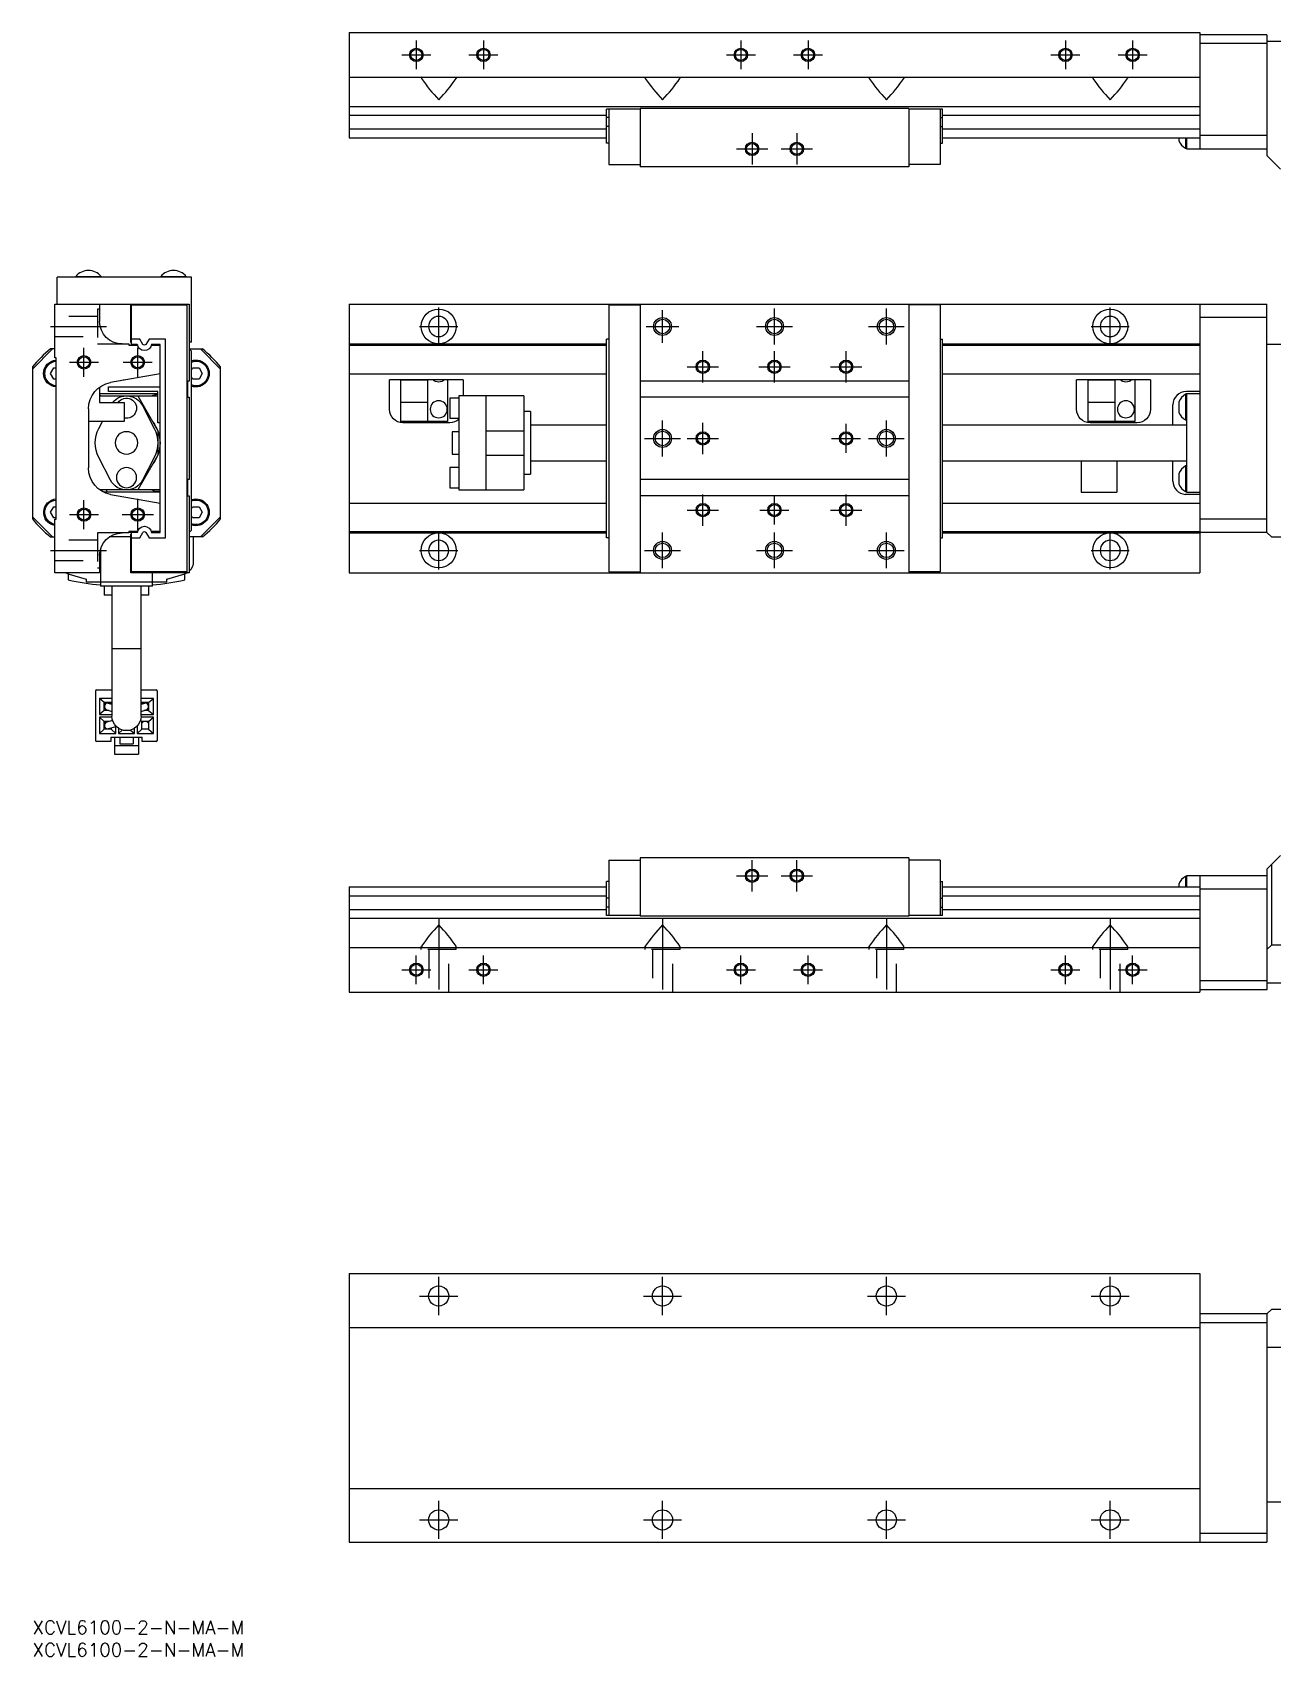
# Model space of a CAD drawing. Extents: x 0 to 569, y -8 to 360.
# Drawn here: x 0 to 277, y -8 to 354.6 of the extents above; entities that cross this region are included whole.
import ezdxf

# ---------------------------------------------------------------- set-up
doc = ezdxf.new("R2010")
doc.units = 0
doc.header["$LTSCALE"] = 0.5
doc.linetypes.add('CENTER', pattern=[50.8, 31.75, -6.35, 6.35, -6.35])
doc.linetypes.add('DASHED', pattern=[19.05, 12.7, -6.35])
for name, color, linetype in [('MSM_CENTER', 1, 'CENTER'), ('MSM_CONTINUOUS', 7, 'CONTINUOUS'), ('MSM_DASHED', 4, 'DASHED'), ('MSM_NARROW', 5, 'CONTINUOUS'), ('MSM_PART_NUMBER', 7, 'CONTINUOUS')]:
    doc.layers.add(name, color=color, linetype=linetype)
doc.styles.get("Standard").update_dxf_attribs({"font": 'txt.shx', "height": 3, "bigfont": 'bigfont.shx'})

msp = doc.modelspace()

# ---------------------------------------------------------------- linework, layer by layer
at = {"layer": 'MSM_CENTER'}
for p, q in [((85.73, 352.87), (85.73, 346.41)), ((100.73, 352.87), (100.73, 346.41)), ((158.23, 352.87), (158.23, 346.41)), ((173.23, 352.87), (173.23, 346.41)), ((230.73, 352.87), (230.73, 346.41)), ((245.73, 352.87), (245.73, 346.41)), ((82.5, 349.64), (88.96, 349.64)), ((97.5, 349.64), (103.96, 349.64)), ((155, 349.64), (161.46, 349.64)), ((170, 349.64), (176.46, 349.64)), ((227.5, 349.64), (233.96, 349.64)), ((242.5, 349.64), (248.96, 349.64)), ((160.73, 332.14), (160.73, 325.14)), ((170.73, 332.14), (170.73, 325.14)), ((157.23, 328.64), (164.23, 328.64)), ((167.23, 328.64), (174.23, 328.64)), ((90.73, 284.74), (90.73, 293.24)), ((140.73, 285.37), (140.73, 292.61)), ((165.73, 284.99), (165.73, 292.99)), ((190.73, 284.99), (190.73, 292.99)), ((240.73, 284.74), (240.73, 293.24)), ((4, 288.99), (16.5, 288.99)), ((86.48, 288.99), (94.98, 288.99)), ((137.11, 288.99), (144.35, 288.99)), ((161.73, 288.99), (169.73, 288.99)), ((186.73, 288.99), (194.73, 288.99)), ((236.48, 288.99), (244.98, 288.99)), ((11.5, 277.76), (11.5, 284.22)), ((23.5, 277.76), (23.5, 284.22)), ((149.73, 276.49), (149.73, 283.49)), ((165.73, 276.49), (165.73, 283.49)), ((181.73, 276.49), (181.73, 283.49)), ((8.27, 280.99), (14.73, 280.99)), ((20.27, 280.99), (26.73, 280.99)), ((146.23, 279.99), (153.23, 279.99)), ((162.23, 279.99), (169.23, 279.99)), ((178.23, 279.99), (185.23, 279.99)), ((140.73, 259.99), (140.73, 267.99)), ((149.73, 260.49), (149.73, 267.49)), ((181.73, 260.76), (181.73, 267.22)), ((190.73, 259.99), (190.73, 267.99)), ((136.73, 263.99), (144.73, 263.99)), ((146.23, 263.99), (153.23, 263.99)), ((178.5, 263.99), (184.96, 263.99)), ((186.73, 263.99), (194.73, 263.99)), ((23.5, 243.49), (23.5, 250.49)), ((149.73, 244.49), (149.73, 251.49)), ((165.73, 244.76), (165.73, 251.22)), ((181.73, 244.49), (181.73, 251.49)), ((8.27, 246.99), (14.73, 246.99)), ((11.5, 243.76), (11.5, 250.22)), ((20, 246.99), (27, 246.99)), ((146.23, 247.99), (153.23, 247.99)), ((162.5, 247.99), (168.96, 247.99)), ((178.23, 247.99), (185.23, 247.99)), ((90.73, 234.74), (90.73, 243.24)), ((140.73, 234.99), (140.73, 242.99)), ((165.73, 234.99), (165.73, 242.99)), ((190.73, 234.99), (190.73, 242.99)), ((240.73, 234.74), (240.73, 243.24)), ((4, 238.99), (16.5, 238.99)), ((86.48, 238.99), (94.98, 238.99)), ((136.73, 238.99), (144.73, 238.99)), ((161.73, 238.99), (169.73, 238.99)), ((186.73, 238.99), (194.73, 238.99)), ((236.48, 238.99), (244.98, 238.99)), ((160.73, 162.84), (160.73, 169.84)), ((170.73, 162.84), (170.73, 169.84)), ((157.23, 166.34), (164.23, 166.34)), ((167.23, 166.34), (174.23, 166.34)), ((90.73, 156.84), (90.73, 138.34)), ((140.73, 156.84), (140.73, 138.34)), ((190.73, 156.84), (190.73, 138.34)), ((240.73, 156.84), (240.73, 138.34)), ((82.5, 145.34), (88.96, 145.34)), ((85.73, 142.11), (85.73, 148.57)), ((97.5, 145.34), (103.96, 145.34)), ((100.73, 142.11), (100.73, 148.57)), ((155, 145.34), (161.46, 145.34)), ((158.23, 142.11), (158.23, 148.57)), ((170, 145.34), (176.46, 145.34)), ((173.23, 142.11), (173.23, 148.57)), ((227.5, 145.34), (233.96, 145.34)), ((230.73, 142.11), (230.73, 148.57)), ((242.5, 145.34), (248.96, 145.34)), ((245.73, 142.11), (245.73, 148.57)), ((90.73, 68.25), (90.73, 76.75)), ((140.73, 68.25), (140.73, 76.75)), ((190.73, 68.25), (190.73, 76.75)), ((240.73, 68.25), (240.73, 76.75)), ((86.48, 72.5), (94.98, 72.5)), ((136.48, 72.5), (144.98, 72.5)), ((186.48, 72.5), (194.98, 72.5)), ((236.48, 72.5), (244.98, 72.5)), ((90.73, 18.25), (90.73, 26.75)), ((140.73, 18.25), (140.73, 26.75)), ((190.73, 18.25), (190.73, 26.75)), ((240.73, 18.25), (240.73, 26.75)), ((86.48, 22.5), (94.98, 22.5)), ((136.48, 22.5), (144.98, 22.5)), ((186.48, 22.5), (194.98, 22.5)), ((236.48, 22.5), (244.98, 22.5))]:
    msp.add_line(p, q, dxfattribs=at)
at = {"layer": 'MSM_CONTINUOUS'}
for p, q in [((70.73, 354.64), (260.73, 354.64)), ((70.73, 354.64), (70.73, 331.14)), ((260.73, 354.64), (260.73, 328.64)), ((275.73, 354.14), (260.73, 354.14)), ((275.73, 352.14), (260.73, 352.14)), ((275.73, 354.14), (275.73, 327.14)), ((280.23, 352.64), (275.73, 352.64)), ((70.73, 344.64), (260.73, 344.64)), ((87.01, 344.64), (86.85, 344.5)), ((94.49, 344.64), (94.65, 344.5)), ((137.01, 344.64), (136.85, 344.5)), ((144.49, 344.64), (144.65, 344.5)), ((187.01, 344.64), (186.85, 344.5)), ((194.49, 344.64), (194.65, 344.5)), ((236.99, 344.64), (236.83, 344.5)), ((244.47, 344.64), (244.63, 344.5)), ((86.85, 344.5), (86.87, 344.39)), ((94.65, 344.5), (94.63, 344.39)), ((136.85, 344.5), (136.87, 344.39)), ((144.65, 344.5), (144.63, 344.39)), ((186.85, 344.5), (186.87, 344.39)), ((194.65, 344.5), (194.63, 344.39)), ((236.83, 344.5), (236.85, 344.39)), ((244.63, 344.5), (244.61, 344.39)), ((70.73, 338.14), (260.73, 338.14)), ((135.73, 337.54), (128.23, 337.54)), ((128.23, 329.94), (128.23, 337.54)), ((128.73, 337.54), (128.73, 325.14)), ((135.73, 337.64), (135.73, 324.64)), ((195.73, 337.64), (135.73, 337.64)), ((195.73, 337.64), (195.73, 324.64)), ((203.23, 337.54), (195.73, 337.54)), ((202.73, 337.54), (202.73, 325.14)), ((203.23, 329.94), (203.23, 337.54)), ((70.73, 336.17), (128.23, 336.17)), ((128.73, 335.66), (128.23, 335.66)), ((202.73, 335.66), (203.23, 335.66)), ((203.23, 336.17), (260.73, 336.17)), ((70.73, 333.1), (128.23, 333.1)), ((70.73, 331.14), (128.23, 331.14)), ((128.73, 333.61), (128.23, 333.61)), ((202.73, 333.61), (203.23, 333.61)), ((203.23, 333.1), (260.73, 333.1)), ((203.23, 331.14), (260.73, 331.14)), ((256.08, 331.14), (256.08, 330.43)), ((257.53, 331.14), (257.53, 328.78)), ((257.73, 331.14), (257.73, 328.64)), ((275.73, 331.64), (260.73, 331.64)), ((128.73, 329.94), (128.23, 329.94)), ((202.73, 329.94), (203.23, 329.94)), ((257.53, 328.78), (257.73, 328.78)), ((257.73, 328.64), (275.73, 328.64)), ((278.73, 324.14), (275.73, 327.14)), ((128.73, 325.14), (135.73, 325.14)), ((195.73, 324.64), (135.73, 324.64)), ((202.73, 325.14), (195.73, 325.14)), ((5.5, 293.99), (5.5, 299.99)), ((35.5, 299.99), (5.5, 299.99)), ((9.65, 300.15), (15.35, 300.15)), ((9.65, 300.15), (9.65, 299.99)), ((15.35, 299.99), (15.35, 300.15)), ((28.65, 300.15), (34.35, 300.15)), ((28.65, 300.15), (28.65, 299.99)), ((34.35, 299.99), (34.35, 300.15)), ((35.5, 285.49), (35.5, 299.99)), ((5, 281.99), (5, 293.99)), ((5, 293.99), (35, 293.99)), ((15, 293.99), (15, 290.09)), ((22, 285.39), (22, 293.99)), ((22.1, 284.99), (22.1, 293.79)), ((22.1, 293.79), (34.5, 293.79)), ((34.5, 293.79), (34.5, 234.19)), ((35, 293.99), (35, 276.79)), ((70.73, 293.99), (70.73, 233.99)), ((70.73, 293.99), (275.73, 293.99)), ((128.73, 293.79), (135.73, 293.79)), ((128.73, 293.79), (128.73, 234.19)), ((135.73, 293.99), (135.73, 233.99)), ((195.73, 293.99), (195.73, 233.99)), ((202.73, 293.79), (195.73, 293.79)), ((202.73, 293.79), (202.73, 234.19)), ((260.73, 293.99), (260.73, 233.99)), ((275.73, 242.99), (275.73, 293.99)), ((275.73, 290.99), (260.73, 290.99)), ((4.5, 283.99), (0, 279.49)), ((5, 283.99), (4.03, 283.99)), ((20, 285.09), (21.5, 285.09)), ((21.5, 285.09), (21.5, 284.79)), ((21.5, 284.79), (23.46, 284.79)), ((22.1, 285.39), (22, 285.39)), ((23.98, 286.19), (22.1, 286.19)), ((23.42, 284.99), (22.1, 284.99)), ((24.66, 284.99), (23.98, 286.19)), ((26.03, 286.19), (25.34, 284.99)), ((29.7, 286.19), (26.03, 286.19)), ((26.54, 284.79), (28.5, 284.79)), ((28.5, 284.99), (26.58, 284.99)), ((28.5, 242.99), (28.5, 284.99)), ((29.7, 241.79), (29.7, 286.19)), ((35.5, 285.49), (35, 285.49)), ((35.5, 283.49), (35, 283.99)), ((35, 283.99), (37.97, 283.99)), ((35.5, 243.49), (35.5, 283.49)), ((42, 279.49), (37.5, 283.99)), ((70.73, 285.09), (128.23, 285.09)), ((70.73, 284.79), (128.23, 284.79)), ((128.73, 286.19), (128.23, 286.19)), ((128.23, 241.79), (128.23, 286.19)), ((202.73, 286.19), (203.23, 286.19)), ((203.23, 241.79), (203.23, 286.19)), ((203.23, 285.09), (260.73, 285.09)), ((203.23, 284.79), (260.73, 284.79)), ((300.73, 284.99), (275.73, 284.99)), ((0, 279.96), (0, 246.02)), ((4.06, 278.49), (4.78, 279.74)), ((4.78, 279.74), (5.3, 279.74)), ((5.3, 281.99), (5, 281.99)), ((5.3, 245.99), (5.3, 281.99)), ((35.5, 279.26), (35.78, 279.74)), ((35.78, 279.74), (37.22, 279.74)), ((37.22, 279.74), (37.94, 278.49)), ((42, 246.02), (42, 279.96)), ((4.78, 277.24), (4.06, 278.49)), ((5.3, 277.24), (4.78, 277.24)), ((28.5, 278.44), (17.46, 276.49)), ((20.5, 276.99), (20.29, 276.99)), ((20.5, 277.03), (20.5, 276.99)), ((35, 276.79), (34.65, 276.79)), ((34.65, 276.79), (34.65, 273.19)), ((35.78, 277.24), (35.5, 277.72)), ((37.22, 277.24), (35.78, 277.24)), ((37.94, 278.49), (37.22, 277.24)), ((70.73, 278.44), (128.23, 278.44)), ((96.23, 277.11), (79.73, 277.11)), ((79.73, 270.49), (79.73, 277.11)), ((82.23, 277.11), (82.23, 267.79)), ((88.23, 276.99), (82.23, 276.99)), ((88.23, 277.11), (88.23, 267.79)), ((92.73, 277.11), (92.73, 267.79)), ((96.23, 277.11), (96.23, 273.49)), ((195.73, 276.79), (135.73, 276.79)), ((203.23, 278.44), (260.73, 278.44)), ((249.73, 277.11), (233.23, 277.11)), ((233.23, 270.49), (233.23, 277.11)), ((235.73, 277.11), (235.73, 267.79)), ((241.73, 276.99), (235.73, 276.99)), ((241.73, 277.11), (241.73, 267.79)), ((246.23, 277.11), (246.23, 267.79)), ((249.73, 277.11), (249.73, 270.49)), ((15, 275.45), (15, 271.99)), ((15, 273.99), (28, 273.99)), ((15, 271.99), (20.5, 271.99)), ((15.05, 273.49), (28, 273.49)), ((17, 274.49), (17, 275.49)), ((17, 275.49), (28.5, 275.49)), ((28, 274.49), (17, 274.49)), ((20.5, 271.99), (20.5, 267.79)), ((23.5, 273.49), (28, 265.69)), ((28, 267.49), (28, 274.49)), ((34.65, 273.19), (35, 273.19)), ((35, 273.19), (35, 254.79)), ((88.23, 271.99), (82.23, 271.99)), ((93.23, 272.99), (93.23, 268.49)), ((95.23, 272.99), (93.23, 272.99)), ((95.23, 273.49), (95.23, 252.49)), ((109.73, 273.49), (95.23, 273.49)), ((101.23, 273.49), (101.23, 252.49)), ((109.73, 273.49), (109.73, 252.49)), ((195.73, 273.19), (135.73, 273.19)), ((241.73, 271.99), (235.73, 271.99)), ((256.08, 272.2), (256.08, 269.78)), ((257.53, 273.85), (257.53, 268.13)), ((257.73, 273.85), (257.53, 273.85)), ((260.73, 274.48), (257.73, 274.48)), ((257.73, 273.99), (257.73, 251.99)), ((257.73, 273.99), (260.73, 273.99)), ((12.5, 270.58), (12.5, 257.4)), ((24.55, 271.33), (27.21, 266.22)), ((93.23, 268.49), (95.23, 268.49)), ((111.23, 269.99), (109.73, 269.99)), ((111.23, 269.99), (111.23, 255.99)), ((254.73, 266.99), (254.73, 271.48)), ((20.5, 267.79), (12.5, 267.79)), ((14.79, 266.22), (15.61, 267.79)), ((28.5, 267.49), (28, 267.49)), ((28, 265.69), (28, 260.28)), ((92.73, 267.79), (82.23, 267.79)), ((93.23, 267.49), (82.73, 267.49)), ((93.73, 265.49), (93.73, 260.49)), ((95.23, 265.49), (93.73, 265.49)), ((101.23, 265.69), (109.73, 265.69)), ((128.23, 266.99), (111.23, 266.99)), ((257.73, 266.99), (203.23, 266.99)), ((246.23, 267.79), (235.73, 267.79)), ((246.73, 267.49), (236.23, 267.49)), ((257.53, 268.13), (257.73, 268.13)), ((17.45, 254.64), (14.79, 259.76)), ((28, 260.28), (23.5, 252.49)), ((27.21, 259.76), (24.55, 254.64)), ((93.23, 257.49), (93.23, 252.99)), ((95.23, 257.49), (93.23, 257.49)), ((93.73, 260.49), (95.23, 260.49)), ((101.23, 260.28), (109.73, 260.28)), ((111.23, 258.99), (128.23, 258.99)), ((203.23, 258.99), (257.73, 258.99)), ((234.23, 258.99), (234.23, 251.99)), ((242.23, 258.99), (242.23, 251.99)), ((254.73, 254.48), (254.73, 258.99)), ((257.53, 257.85), (257.53, 252.13)), ((257.73, 257.85), (257.53, 257.85)), ((35, 254.79), (34.65, 254.79)), ((34.65, 254.79), (34.65, 251.19)), ((109.73, 255.99), (111.23, 255.99)), ((195.73, 254.79), (135.73, 254.79)), ((256.08, 256.2), (256.08, 253.78)), ((28.5, 252.49), (15.05, 252.49)), ((28.5, 251.99), (16.05, 251.99)), ((16.5, 252.49), (16.5, 251.99)), ((17.46, 251.49), (28.5, 249.54)), ((34.65, 251.19), (35, 251.19)), ((35, 251.19), (35, 233.99)), ((93.23, 252.99), (95.23, 252.99)), ((95.23, 252.49), (109.73, 252.49)), ((195.73, 251.19), (135.73, 251.19)), ((234.23, 251.99), (242.23, 251.99)), ((257.53, 252.13), (257.73, 252.13)), ((257.73, 251.99), (260.73, 251.99)), ((260.73, 251.48), (257.73, 251.48)), ((4.06, 247.49), (4.78, 248.74)), ((4.78, 246.24), (4.06, 247.49)), ((4.78, 248.74), (5.3, 248.74)), ((35.5, 248.26), (35.78, 248.74)), ((35.78, 246.24), (35.5, 246.72)), ((35.78, 248.74), (37.22, 248.74)), ((37.22, 248.74), (37.94, 247.49)), ((37.94, 247.49), (37.22, 246.24)), ((70.73, 249.54), (128.23, 249.54)), ((203.23, 249.54), (260.73, 249.54)), ((0, 246.49), (4.5, 241.99)), ((5.3, 246.24), (4.78, 246.24)), ((5, 245.99), (5.3, 245.99)), ((5, 233.99), (5, 245.99)), ((23.46, 243.19), (21.5, 243.19)), ((21.5, 243.19), (21.5, 242.89)), ((23.42, 242.99), (21.5, 242.99)), ((22.1, 234.19), (22.1, 242.99)), ((23.98, 241.79), (24.66, 242.98)), ((25.34, 242.98), (26.03, 241.79)), ((28.5, 243.19), (26.54, 243.19)), ((26.58, 242.99), (28.5, 242.99)), ((28.2, 243.19), (28, 242.99)), ((35, 242.99), (35.5, 243.49)), ((37.22, 246.24), (35.78, 246.24)), ((37.5, 241.99), (42, 246.49)), ((70.73, 243.19), (128.23, 243.19)), ((203.23, 243.19), (260.73, 243.19)), ((275.73, 245.99), (260.73, 245.99)), ((275.73, 242.99), (260.73, 242.99)), ((275.73, 242.99), (276.73, 241.99)), ((4.03, 241.99), (5, 241.99)), ((22, 241.99), (17.14, 241.99)), ((17.14, 241.99), (17.14, 241.99)), ((21.5, 242.89), (20, 242.89)), ((22, 242.59), (22.1, 242.59)), ((22, 233.99), (22, 242.59)), ((22.1, 241.79), (23.98, 241.79)), ((26.03, 241.79), (29.7, 241.79)), ((37.97, 241.99), (35, 241.99)), ((36, 236.57), (36, 241.99)), ((70.73, 242.89), (128.23, 242.89)), ((128.73, 241.79), (128.23, 241.79)), ((202.73, 241.79), (203.23, 241.79)), ((203.23, 242.89), (260.73, 242.89)), ((276.73, 241.99), (300.63, 241.99)), ((15, 237.89), (15, 233.99)), ((15.22, 239.34), (15.22, 231.99)), ((15, 233.99), (5, 233.99)), ((8, 233.74), (8, 232.42)), ((8.17, 233.69), (12, 232.59)), ((12, 232.59), (12, 231.99)), ((35, 233.99), (22, 233.99)), ((34.5, 234.19), (22.1, 234.19)), ((26.78, 231.99), (26.78, 233.99)), ((30, 232.59), (33.83, 233.69)), ((30, 231.99), (30, 232.59)), ((34, 232.42), (34, 233.74)), ((70.73, 233.99), (260.73, 233.99)), ((128.73, 234.19), (135.73, 234.19)), ((202.73, 234.19), (195.73, 234.19)), ((12, 231.99), (30, 231.99)), ((15.18, 231.99), (15.18, 230.99)), ((26.82, 230.99), (15.18, 230.99)), ((16, 230.99), (16, 228.99)), ((17.75, 228.99), (16, 228.99)), ((17.75, 230.99), (17.75, 201.99)), ((24.25, 201.99), (24.25, 230.99)), ((26, 228.99), (24.25, 228.99)), ((26, 228.99), (26, 230.99)), ((26.82, 230.99), (26.82, 231.99)), ((24.25, 216.99), (17.75, 216.99)), ((14.1, 207.59), (14.1, 196.59)), ((14.4, 207.89), (17.75, 207.89)), ((24.25, 207.89), (27.6, 207.89)), ((27.9, 196.59), (27.9, 207.59)), ((16.05, 204.99), (15, 205.89)), ((17.75, 205.89), (15, 205.89)), ((15, 205.89), (15, 202.34)), ((16.05, 203.24), (15, 202.34)), ((16.05, 204.61), (16.43, 204.99)), ((16.05, 203.24), (16.05, 204.99)), ((17.55, 204.99), (16.05, 204.99)), ((17.11, 203.24), (16.05, 203.24)), ((16.59, 203.39), (17.75, 203.05)), ((17.75, 204.61), (17.01, 204.83)), ((17.18, 204.99), (17.46, 204.7)), ((17.55, 204.99), (17.75, 205.16)), ((17.55, 204.67), (17.55, 204.99)), ((27, 205.89), (24.25, 205.89)), ((24.45, 204.99), (24.25, 205.16)), ((24.99, 204.83), (24.25, 204.61)), ((24.25, 203.05), (25.41, 203.39)), ((25.95, 204.99), (24.45, 204.99)), ((24.45, 204.99), (24.45, 204.67)), ((24.54, 204.7), (24.83, 204.99)), ((25.95, 203.24), (24.89, 203.24)), ((25.58, 204.99), (25.95, 204.61)), ((25.95, 204.99), (27, 205.89)), ((25.95, 204.99), (25.95, 203.24)), ((25.95, 203.24), (27, 202.34)), ((27, 202.34), (27, 205.89)), ((15, 202.34), (17.75, 202.34)), ((17.76, 201.74), (15, 201.74)), ((16.05, 200.79), (15, 201.74)), ((15, 201.74), (15, 198.09)), ((16.05, 199.04), (16.05, 200.79)), ((17.14, 200.79), (16.05, 200.79)), ((16.05, 200.41), (16.43, 200.79)), ((17.9, 201), (16.6, 200.64)), ((17, 199.19), (18.72, 199.67)), ((17.73, 200.95), (17.88, 201.09)), ((18.6, 198.09), (18.6, 199.64)), ((23.4, 199.8), (23.4, 198.09)), ((24.45, 200.79), (24.12, 201.09)), ((27, 201.74), (24.24, 201.74)), ((24.25, 202.34), (27, 202.34)), ((24.45, 199.04), (24.45, 200.79)), ((25.95, 200.79), (24.45, 200.79)), ((24.45, 200.41), (24.83, 200.79)), ((25.58, 200.79), (25.95, 200.41)), ((25.95, 200.79), (27, 201.74)), ((25.95, 200.79), (25.95, 199.04)), ((27, 198.09), (27, 201.74)), ((17.5, 196.29), (14.4, 196.29)), ((16.05, 199.04), (15, 198.09)), ((15, 198.09), (18.6, 198.09)), ((17.55, 199.04), (16.05, 199.04)), ((17.5, 197.29), (17.5, 196.29)), ((17.5, 197.29), (24.5, 197.29)), ((17.55, 199.34), (17.55, 199.04)), ((17.55, 199.04), (18.6, 198.09)), ((18.3, 197.29), (18.3, 193.49)), ((19.2, 199.28), (19.2, 198.09)), ((20.07, 198.88), (19.2, 198.09)), ((19.2, 198.09), (22.8, 198.09)), ((19.5, 197.29), (19.5, 195.79)), ((21.93, 198.88), (22.8, 198.09)), ((22.5, 197.29), (22.5, 195.79)), ((22.8, 198.09), (22.8, 199.28)), ((24.45, 199.04), (23.4, 198.09)), ((23.4, 198.09), (27, 198.09)), ((23.7, 197.29), (23.7, 193.49)), ((25.95, 199.04), (24.45, 199.04)), ((24.5, 196.29), (24.5, 197.29)), ((27.6, 196.29), (24.5, 196.29)), ((25.95, 199.04), (27, 198.09)), ((18.3, 195.4), (23.7, 195.4)), ((18.3, 193.49), (23.7, 193.49)), ((19.5, 195.79), (22.5, 195.79)), ((275.73, 167.84), (278.73, 170.84)), ((128.73, 169.84), (135.73, 169.84)), ((128.73, 169.84), (128.73, 157.44)), ((135.73, 170.34), (135.73, 157.34)), ((195.73, 170.34), (135.73, 170.34)), ((195.73, 170.34), (195.73, 157.34)), ((202.73, 169.84), (195.73, 169.84)), ((202.73, 169.84), (202.73, 157.44)), ((275.73, 167.84), (275.73, 140.84)), ((276.73, 168.84), (276.73, 150.84)), ((70.73, 163.84), (70.73, 140.34)), ((70.73, 163.84), (128.23, 163.84)), ((128.73, 165.04), (128.23, 165.04)), ((128.23, 157.44), (128.23, 165.04)), ((202.73, 165.04), (203.23, 165.04)), ((203.23, 157.44), (203.23, 165.04)), ((203.23, 163.84), (260.73, 163.84)), ((256.08, 164.55), (256.08, 163.84)), ((257.53, 166.2), (257.53, 163.84)), ((257.73, 166.2), (257.53, 166.2)), ((275.73, 166.34), (257.73, 166.34)), ((257.73, 166.34), (257.73, 163.84)), ((260.73, 166.34), (260.73, 140.34)), ((275.73, 163.34), (260.73, 163.34)), ((70.73, 161.88), (128.23, 161.88)), ((128.73, 161.37), (128.23, 161.37)), ((202.73, 161.37), (203.23, 161.37)), ((203.23, 161.88), (260.73, 161.88)), ((70.73, 158.8), (128.23, 158.8)), ((70.73, 156.84), (260.73, 156.84)), ((128.73, 159.32), (128.23, 159.32)), ((135.73, 157.44), (128.23, 157.44)), ((195.73, 157.34), (135.73, 157.34)), ((203.23, 157.44), (195.73, 157.44)), ((202.73, 159.32), (203.23, 159.32)), ((203.23, 158.8), (260.73, 158.8)), ((70.73, 150.34), (260.73, 150.34)), ((86.85, 150.47), (86.87, 150.59)), ((87.01, 150.34), (86.85, 150.47)), ((94.49, 150.34), (94.65, 150.47)), ((94.65, 150.47), (94.63, 150.59)), ((136.85, 150.47), (136.87, 150.59)), ((137.01, 150.34), (136.85, 150.47)), ((144.49, 150.34), (144.65, 150.47)), ((144.65, 150.47), (144.63, 150.59)), ((186.85, 150.47), (186.87, 150.59)), ((187.01, 150.34), (186.85, 150.47)), ((194.49, 150.34), (194.65, 150.47)), ((194.65, 150.47), (194.63, 150.59)), ((236.83, 150.47), (236.85, 150.59)), ((236.99, 150.34), (236.83, 150.47)), ((244.47, 150.34), (244.63, 150.47)), ((244.63, 150.47), (244.61, 150.59)), ((275.73, 149.84), (276.73, 150.84)), ((300.63, 150.84), (276.73, 150.84)), ((275.73, 142.84), (260.73, 142.84)), ((300.63, 142.34), (275.73, 142.34)), ((70.73, 140.34), (260.73, 140.34)), ((275.73, 140.84), (260.73, 140.84)), ((70.73, 77.5), (260.73, 77.5)), ((70.73, 77.5), (70.73, 17.5)), ((260.73, 77.5), (260.73, 17.5)), ((275.73, 68.5), (276.73, 69.5)), ((300.63, 69.5), (276.73, 69.5)), ((70.73, 65.5), (260.73, 65.5)), ((275.73, 68.5), (260.73, 68.5)), ((275.73, 66.5), (260.73, 66.5)), ((275.73, 68.5), (275.73, 17.5)), ((300.63, 61), (275.73, 61)), ((70.73, 29.5), (260.73, 29.5)), ((300.73, 26.5), (275.73, 26.5)), ((275.73, 19.5), (260.73, 19.5)), ((70.73, 17.5), (275.73, 17.5))]:
    msp.add_line(p, q, dxfattribs=at)
for centre, radius in [((85.73, 349.64), 1.23), ((100.73, 349.64), 1.23), ((158.23, 349.64), 1.23), ((173.23, 349.64), 1.23), ((230.73, 349.64), 1.23), ((245.73, 349.64), 1.23), ((160.73, 328.64), 1.23), ((170.73, 328.64), 1.23), ((90.73, 288.99), 3.9), ((140.73, 288.99), 1.62), ((165.73, 288.99), 1.62), ((190.73, 288.99), 1.62), ((240.73, 288.99), 3.9), ((11.5, 280.99), 1.23), ((23.5, 280.99), 1.23), ((149.73, 279.99), 1.23), ((165.73, 279.99), 1.23), ((181.73, 279.99), 1.23), ((140.73, 263.99), 1.62), ((149.73, 263.99), 1.23), ((181.73, 263.99), 1.23), ((190.73, 263.99), 1.62), ((11.5, 246.99), 1.23), ((23.5, 246.99), 1.23), ((149.73, 247.99), 1.23), ((165.73, 247.99), 1.23), ((181.73, 247.99), 1.23), ((90.73, 238.99), 3.9), ((140.73, 238.99), 1.62), ((165.73, 238.99), 1.62), ((190.73, 238.99), 1.62), ((240.73, 238.99), 3.9), ((160.73, 166.34), 1.23), ((170.73, 166.34), 1.23), ((85.73, 145.34), 1.23), ((100.73, 145.34), 1.23), ((158.23, 145.34), 1.23), ((173.23, 145.34), 1.23), ((230.73, 145.34), 1.23), ((245.73, 145.34), 1.23), ((90.73, 72.5), 2.25), ((140.73, 72.5), 2.25), ((190.73, 72.5), 2.25), ((240.73, 72.5), 2.25), ((90.73, 22.5), 2.25), ((140.73, 22.5), 2.25), ((190.73, 22.5), 2.25), ((240.73, 22.5), 2.25)]:
    msp.add_circle(centre, radius, dxfattribs=at)
at = {"layer": 'MSM_CONTINUOUS', "extrusion": (0, 0, -1)}
for centre, radius in [((-90.73, 288.99), 2.25), ((-240.73, 288.99), 2.25), ((-90.73, 270.49), 1.9), ((-244.23, 270.49), 1.9), ((-21, 262.99), 2.5), ((-21, 255.24), 2.25), ((-90.73, 238.99), 2.25), ((-240.73, 238.99), 2.25)]:
    msp.add_circle(centre, radius, dxfattribs=at)
at = {"layer": 'MSM_CONTINUOUS'}
for centre, radius, start, end in [((117.13, 365.09), 36.66, 214.3736, 223.9772), ((64.37, 365.09), 36.66, 316.0228, 325.6264), ((167.13, 365.09), 36.66, 214.3736, 223.9772), ((114.37, 365.09), 36.66, 316.0228, 325.6264), ((217.13, 365.09), 36.66, 214.3736, 223.9772), ((164.37, 365.09), 36.66, 316.0228, 325.6264), ((267.11, 365.09), 36.66, 214.3736, 223.9772), ((214.35, 365.09), 36.66, 316.0228, 325.6264), ((259.1, 331.62), 3.25, 201.5574, 241.0598), ((12.5, 297.79), 3.7, 90, 140.3692), ((12.5, 297.79), 3.7, 39.6308, 90), ((31.5, 297.79), 3.7, 90, 140.3692), ((31.5, 297.79), 3.7, 39.6308, 90), ((21, 262.99), 27, 128.9424, 141.0576), ((21, 262.99), 27, 38.9424, 51.0576), ((257.73, 271.48), 3, 90, 180), ((259.1, 271), 3.25, 118.9402, 158.4426), ((259.1, 270.97), 3.25, 201.5574, 241.0598), ((259.1, 255), 3.25, 118.9402, 158.4426), ((257.73, 254.48), 3, 180, 265.3245), ((259.1, 254.97), 3.25, 201.5574, 241.0598), ((21, 262.99), 27, 218.9424, 231.0576), ((21, 262.99), 27, 308.9424, 321.0576), ((33, 236.57), 3, 311.8103, 0), ((9, 236.57), 3, 239.3478, 254.0042), ((21, 290.99), 60, 257.4867, 264.4336), ((21, 290.99), 60, 275.5664, 282.5133), ((33, 236.57), 3, 285.9958, 300.6522), ((14.4, 207.59), 0.3, 90, 180), ((27.6, 207.59), 0.3, 0, 90), ((16.8, 204.11), 0.75, 73.4791, 253.4791), ((25.2, 204.11), 0.75, 286.5209, 106.5209), ((16.8, 199.91), 0.75, 105.6242, 285.6242), ((14.4, 196.59), 0.3, 180, 270), ((27.6, 196.59), 0.3, 270, 0), ((259.1, 163.36), 3.25, 118.9402, 158.4426), ((117.13, 129.89), 36.66, 136.0228, 145.6264), ((64.37, 129.89), 36.66, 34.3736, 43.9772), ((167.13, 129.89), 36.66, 136.0228, 145.6264), ((114.37, 129.89), 36.66, 34.3736, 43.9772), ((217.13, 129.89), 36.66, 136.0228, 145.6264), ((164.37, 129.89), 36.66, 34.3736, 43.9772), ((267.11, 129.89), 36.66, 136.0228, 145.6264), ((214.35, 129.89), 36.66, 34.3736, 43.9772)]:
    msp.add_arc(centre, radius, start, end, dxfattribs=at)
at = {"layer": 'MSM_CONTINUOUS', "extrusion": (0, 0, -1)}
for centre, radius, start, end in [((-20, 290.09), 5, 270, 0), ((-25, 285.19), 1.59, 187.2353, 352.7647), ((-25, 285.19), 0.388, 209.9865, 330.0135), ((-5.5, 278.49), 3, 273.8226, 86.1774), ((-5.5, 278.49), 2.75, 274.1706, 85.8294), ((-36.5, 278.49), 3, 70.5288, 289.4712), ((-36.5, 278.49), 2.75, 68.6763, 291.3237), ((-18.5, 270.58), 6, 0, 80), ((-90.73, 278.49), 1.9, 226.3793, 313.6207), ((-244.23, 278.49), 1.9, 226.3793, 313.6207), ((-14, 270.99), 2.86, 110.4659, 119.0583), ((-18.05, 268.29), 6, 59.4911, 60.0438), ((-21, 269.49), 4, 38.6822, 152.5136), ((-21, 270.74), 2.25, 33.749, 282.8396), ((-28, 270.99), 2.86, 60.9417, 90), ((-82.73, 270.49), 3, 270, 0), ((-236.23, 270.49), 3, 270, 0), ((-246.73, 270.49), 3, 180, 270), ((-21, 262.99), 7, 332.5136, 27.4864), ((-21, 262.99), 7.5, 141.3733, 218.6267), ((-21, 262.99), 7, 152.5136, 207.4864), ((-93.23, 270.49), 3, 228.1897, 270), ((-18.5, 257.4), 6, 280, 0), ((-21, 256.49), 4, 207.4864, 332.5136), ((-5.5, 247.49), 3, 279.5941, 86.1774), ((-5.5, 247.49), 2.75, 280.4757, 85.8294), ((-18.5, 257.47), 6, 294.0962, 303.9498), ((-14, 254.99), 2.86, 243.9703, 245.3117), ((-28, 254.99), 2.86, 259.9315, 299.0583), ((-36.5, 247.49), 3, 70.5288, 289.4712), ((-36.5, 247.49), 2.75, 68.6763, 291.3237), ((-257.73, 254.48), 3, 270, 274.6755), ((-25, 242.79), 1.59, 7.2353, 172.7647), ((-25, 242.79), 0.388, 29.9865, 150.0135), ((-20, 237.89), 5, 0, 90), ((-21, 201.99), 3.25, 180, 360)]:
    msp.add_arc(centre, radius, start, end, dxfattribs=at)
at = {"layer": 'MSM_DASHED'}
for p, q in [((14.5, 291.24), (5, 291.24)), ((14.5, 292.89), (14.5, 285.09)), ((15, 292.89), (14.5, 292.89)), ((5, 286.74), (14.5, 286.74)), ((14.5, 285.09), (20, 285.09)), ((14.5, 241.24), (5, 241.24)), ((14.5, 242.89), (14.5, 235.09)), ((20, 242.89), (14.5, 242.89)), ((5, 236.74), (14.5, 236.74)), ((14.5, 235.09), (15, 235.09)), ((86.85, 149.84), (86.85, 150.47)), ((94.65, 149.84), (86.85, 149.84)), ((88.5, 149.84), (88.5, 140.34)), ((93, 140.34), (93, 149.84)), ((94.65, 149.84), (94.65, 150.47)), ((136.85, 149.84), (136.85, 150.47)), ((144.65, 149.84), (136.85, 149.84)), ((138.5, 149.84), (138.5, 140.34)), ((143, 140.34), (143, 149.84)), ((144.65, 149.84), (144.65, 150.47)), ((186.85, 149.84), (186.85, 150.47)), ((194.65, 149.84), (186.85, 149.84)), ((188.5, 149.84), (188.5, 140.34)), ((193, 140.34), (193, 149.84)), ((194.65, 149.84), (194.65, 150.47)), ((236.83, 149.84), (236.83, 150.47)), ((244.63, 149.84), (236.83, 149.84)), ((238.48, 149.84), (238.48, 140.34)), ((242.98, 140.34), (242.98, 149.84)), ((244.63, 149.84), (244.63, 150.47))]:
    msp.add_line(p, q, dxfattribs=at)
at = {"layer": 'MSM_NARROW'}
for centre, radius in [((85.73, 349.64), 1.5), ((100.73, 349.64), 1.5), ((158.23, 349.64), 1.5), ((173.23, 349.64), 1.5), ((230.73, 349.64), 1.5), ((245.73, 349.64), 1.5), ((160.73, 328.64), 1.5), ((170.73, 328.64), 1.5), ((140.73, 288.99), 2), ((165.73, 288.99), 2), ((190.73, 288.99), 2), ((11.5, 280.99), 1.5), ((23.5, 280.99), 1.5), ((149.73, 279.99), 1.5), ((165.73, 279.99), 1.5), ((181.73, 279.99), 1.5), ((140.73, 263.99), 2), ((149.73, 263.99), 1.5), ((181.73, 263.99), 1.5), ((190.73, 263.99), 2), ((11.5, 246.99), 1.5), ((23.5, 246.99), 1.5), ((149.73, 247.99), 1.5), ((165.73, 247.99), 1.5), ((181.73, 247.99), 1.5), ((140.73, 238.99), 2), ((165.73, 238.99), 2), ((190.73, 238.99), 2), ((160.73, 166.34), 1.5), ((170.73, 166.34), 1.5), ((85.73, 145.34), 1.5), ((100.73, 145.34), 1.5), ((158.23, 145.34), 1.5), ((173.23, 145.34), 1.5), ((230.73, 145.34), 1.5), ((245.73, 145.34), 1.5)]:
    msp.add_circle(centre, radius, dxfattribs=at)

# ---------------------------------------------------------------- texts
at = {"layer": 'MSM_PART_NUMBER'}
for p in [(0, -3), (0, -8)]:
    msp.add_text('XCVL6100-2-N-MA-M', height=3, dxfattribs=at).set_placement(p)

doc.saveas('drawing.dxf')
